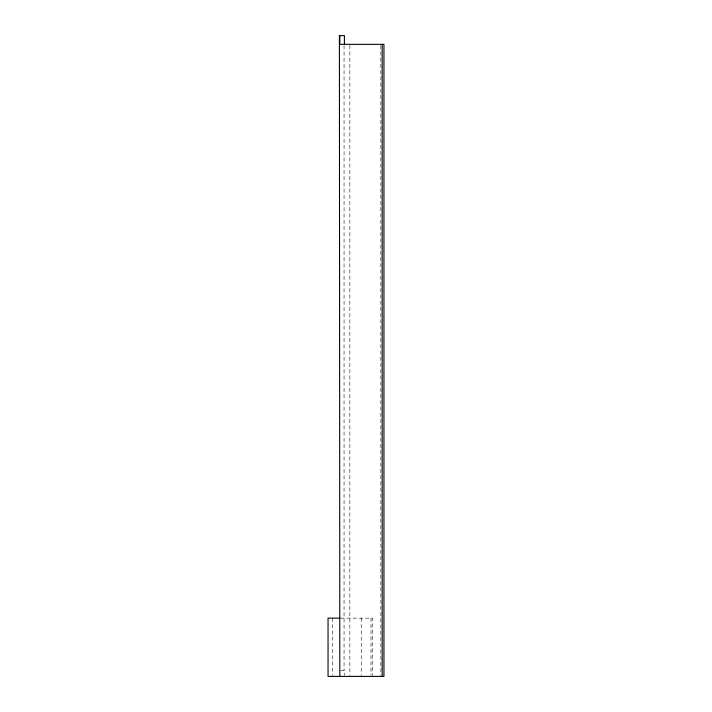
<?xml version="1.0" encoding="UTF-8"?>
<svg xmlns="http://www.w3.org/2000/svg" width="712" height="712" viewBox="0 0 712 712"><rect width="100%" height="100%" fill="white"/><g stroke="black" fill="none" stroke-linecap="round" stroke-linejoin="round"><path stroke-width="0.53" stroke-dasharray="3.56 2.67" d="M340.621 618.149L372.599 618.149L372.599 675.305M340.728 670.571L344.412 670.571L344.412 675.43M380.849 45.452L380.849 675.288M371.005 618.149L371.005 675.305M361.242 618.149L361.242 675.305M349.868 45.452L349.868 675.288M344.056 45.612L344.056 670.571M332.709 618.149L332.709 675.305"/><path stroke-width="1.07" d="M340.033 618.149L328.045 618.149L328.045 676.4L383.955 676.4L383.955 44.34L339.811 44.34L339.811 35.6M382.193 44.34L382.193 676.4M344.412 44.34L344.412 35.6L339.401 35.6L339.811 676.4"/></g></svg>
